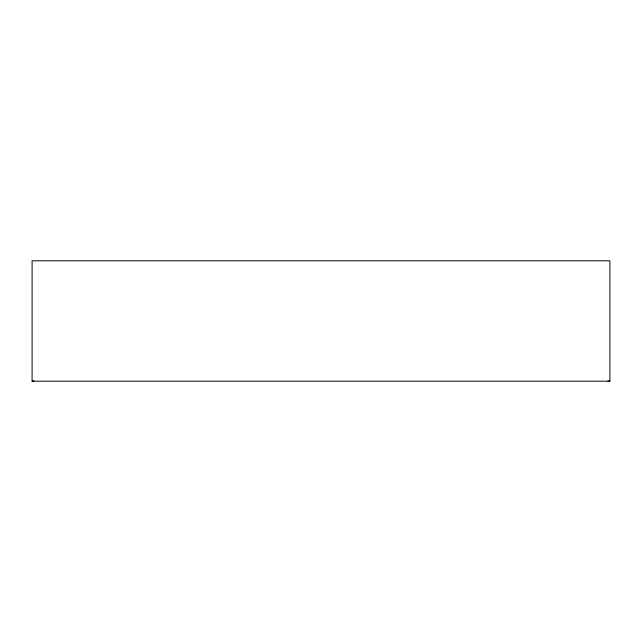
<?xml version="1.0" encoding="UTF-8"?>
<svg xmlns="http://www.w3.org/2000/svg" width="642" height="642" viewBox="0 0 642 642"><rect width="100%" height="100%" fill="white"/><g stroke="black" fill="none" stroke-linecap="round" stroke-linejoin="round"><path stroke-width="0.96" d="M32.1 381.188L609.9 381.188L609.9 260.812L32.1 260.812L32.1 381.188L34.098 380.979M607.902 380.979L609.9 381.188"/></g></svg>
